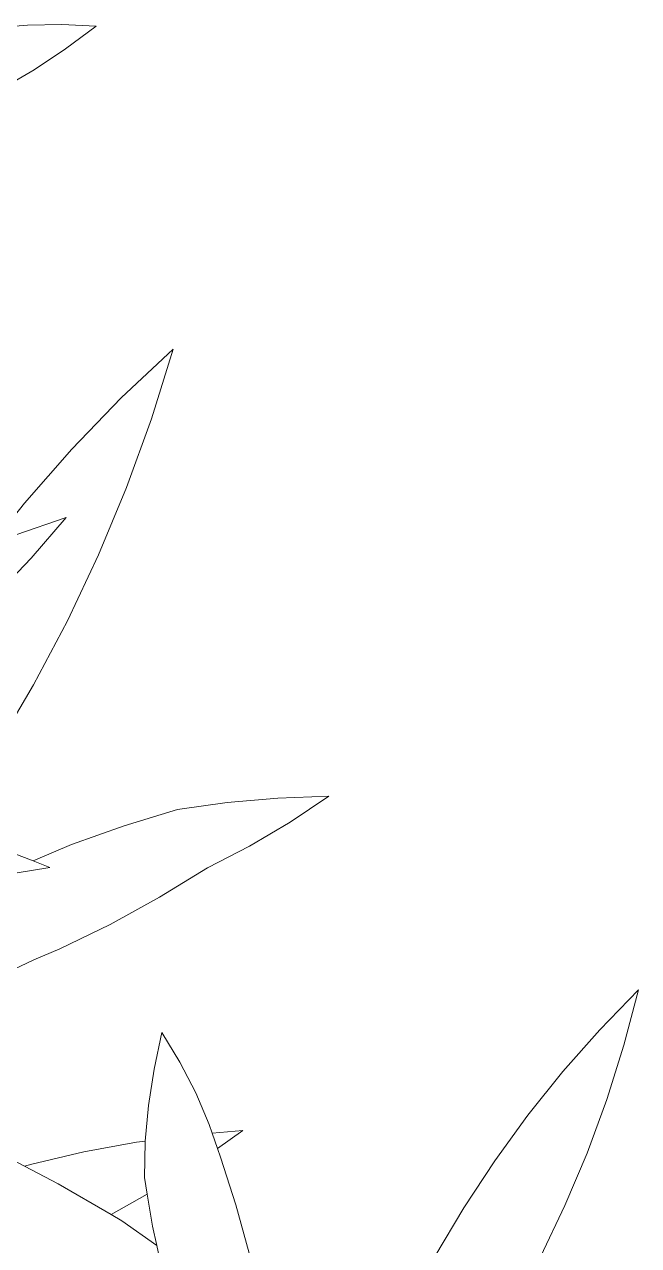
# Model space of a CAD drawing. Header units: millimetres. Extents: x 18 to 174501, y 22 to 24571.
# Drawn here: x 22957.9 to 23118.7, y 13975.7 to 14295.2 of the extents above; entities that cross this region are included whole.
import ezdxf

# ---------------------------------------------------------------- set-up
doc = ezdxf.new("R2010")
doc.units = ezdxf.units.MM
doc.header["$MEASUREMENT"] = 0
doc.layers.add('Edges', color=7, linetype='Continuous', lineweight=18)

# ---------------------------------------------------------------- blocks, each defined once
blk = doc.blocks.new('BAMBOOPLAN')
at = {"layer": 'Edges'}
for p, q in [((8.871, 10.1376), (8.7475, 10.1016)), ((8.871, 10.1376), (8.7907, 10.0195)), ((8.7475, 10.1016), (8.6266, 10.0573)), ((8.6266, 10.0573), (8.5085, 10.0048)), ((8.7907, 10.0195), (8.7052, 9.9078)), ((8.7052, 9.9078), (8.6148, 9.8026)), ((9.5368, 9.09), (9.4131, 8.8545)), ((9.5368, 9.09), (9.545, 8.8171)), ((9.4131, 8.8545), (9.3004, 8.6124)), ((9.545, 8.8171), (9.5406, 8.5443)), ((9.3004, 8.6124), (9.199, 8.3643)), ((9.5406, 8.5443), (9.5238, 8.2722)), ((9.199, 8.3643), (9.1332, 8.1785)), ((9.3635, 8.3643), (9.2069, 8.242)), ((9.3635, 8.3643), (9.2893, 8.1782)), ((9.5238, 8.2722), (9.4945, 8.0016)), ((9.2893, 8.1782), (9.2063, 7.9959)), ((9.4945, 8.0016), (9.4528, 7.7331)), ((9.4528, 7.7331), (9.3988, 7.4673)), ((10.633, 7.7008), (10.4547, 7.6309)), ((10.633, 7.7008), (10.5275, 7.5616)), ((10.4547, 7.6309), (10.2813, 7.5536)), ((10.2813, 7.5536), (10.1133, 7.469)), ((10.5275, 7.5616), (10.4135, 7.4274)), ((10.1133, 7.469), (9.9448, 7.346)), ((10.4135, 7.4274), (10.2912, 7.2988)), ((11.9643, 7.394), (11.8759, 7.206)), ((11.9643, 7.394), (11.9796, 7.1811)), ((9.9448, 7.346), (9.7822, 7.2154)), ((10.2912, 7.2988), (10.1573, 7.1364)), ((9.7822, 7.2154), (9.666, 7.1105)), ((11.8759, 7.206), (11.7962, 7.0131)), ((11.9796, 7.1811), (11.9851, 6.9678)), ((10.1573, 7.1364), (10.016, 6.9799)), ((9.666, 7.1105), (9.586, 7.1134)), ((9.7327, 7.1082), (9.6172, 7.0454)), ((9.7327, 7.1082), (9.666, 7.1105)), ((11.7962, 7.0131), (11.7255, 6.816)), ((10.016, 6.9799), (9.867, 6.8326)), ((11.9851, 6.9678), (11.9809, 6.7547)), ((9.867, 6.8326), (9.7891, 6.7624)), ((11.7255, 6.816), (11.6639, 6.615)), ((9.7891, 6.7624), (9.7097, 6.6844)), ((11.9809, 6.7547), (11.967, 6.5423)), ((10.3305, 6.6622), (10.3471, 6.5229)), ((10.3305, 6.6622), (10.4304, 6.5791)), ((10.4304, 6.5791), (10.5237, 6.4896)), ((11.6639, 6.615), (11.6117, 6.4108)), ((11.967, 6.5423), (11.9434, 6.3311)), ((10.3471, 6.5229), (10.3718, 6.3872)), ((10.5237, 6.4896), (10.6101, 6.3938)), ((10.6101, 6.3938), (10.631, 6.3669)), ((10.7363, 6.4137), (10.631, 6.3669)), ((10.7363, 6.4137), (10.6683, 6.3191)), ((11.6117, 6.4108), (11.5689, 6.2037)), ((10.3718, 6.3872), (10.4042, 6.2575)), ((10.631, 6.3669), (10.6683, 6.3191)), ((10.6683, 6.3191), (10.6893, 6.2921)), ((10.4042, 6.2575), (10.3748, 6.2427)), ((10.4042, 6.2575), (10.4047, 6.2554)), ((10.4047, 6.2554), (10.4457, 6.1278)), ((10.6893, 6.2921), (10.8026, 6.1431)), ((10.3748, 6.2427), (10.2006, 6.1443)), ((10.2006, 6.1443), (10.0312, 6.0377)), ((10.4457, 6.1278), (10.4755, 6.0729)), ((10.8026, 6.1431), (10.9084, 5.9887)), ((10.4755, 6.0729), (10.3727, 5.9559)), ((10.4755, 6.0729), (10.5338, 5.9657)), ((10.0081, 6.0216), (9.8776, 6.0415)), ((10.0312, 6.0377), (10.0081, 6.0216)), ((10.1486, 6.0003), (10.0081, 6.0216)), ((10.3727, 5.9559), (10.1486, 6.0003)), ((10.4183, 5.9468), (10.3727, 5.9559)), ((10.5722, 5.9028), (10.4183, 5.9468)), ((10.5338, 5.9657), (10.5722, 5.9028)), ((10.5722, 5.9028), (10.6299, 5.8082))]:
    blk.add_line(p, q, dxfattribs=at)

msp = doc.modelspace()

# ---------------------------------------------------------------- block references
at = {"xscale": 69.97983938875464, "yscale": 69.97983938875464, "zscale": 69.97983938875464, "rotation": 340.9588725647666}
msp.add_blockref('BAMBOOPLAN', (22158.48, 13826.65), dxfattribs=at)

doc.saveas('drawing.dxf')
